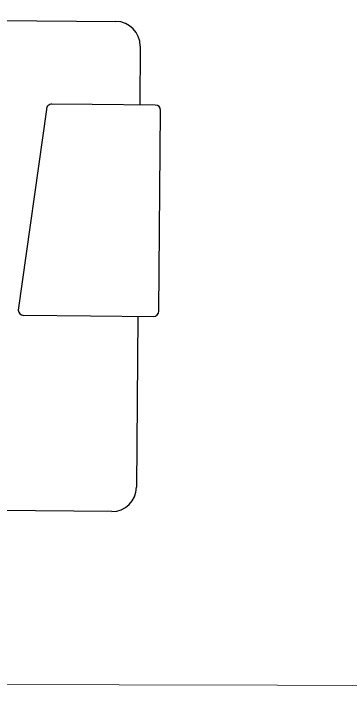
# Model space of a CAD drawing. Header units: inches. Extents: x 164.3 to 247.9, y 15.6 to 56.7.
# Drawn here: x 216.469 to 216.9, y 30.208 to 31.078 of the extents above; entities that cross this region are included whole.
import ezdxf

# ---------------------------------------------------------------- set-up
doc = ezdxf.new("R2010")
doc.units = ezdxf.units.IN
doc.header["$MEASUREMENT"] = 0
doc.layers.get('0').update_dxf_attribs({"lineweight": 0})
doc.layers.add('WALL 1 100', color=250, linetype='Continuous', lineweight=9)

msp = doc.modelspace()

# ---------------------------------------------------------------- linework, layer by layer
at = {"color": 7, "linetype": 'ByBlock', "lineweight": -2}
for p, q in [((215.40707, 31.07816), (216.59981, 31.06815)), ((216.63093, 31.0365), (216.6303, 30.9612)), ((216.56955, 30.96171), (216.51772, 30.96214)), ((216.65029, 30.96103), (216.56955, 30.96171)), ((216.51089, 30.95543), (216.4749, 30.69856)), ((216.65484, 30.69705), (216.657, 30.9542)), ((216.48161, 30.69174), (216.56728, 30.69102)), ((216.56728, 30.69102), (216.64802, 30.69034)), ((216.62803, 30.69051), (216.62619, 30.47152)), ((216.59454, 30.4404), (216.14091, 30.4442))]:
    msp.add_line(p, q, dxfattribs=at)
for centre, radius, start, end in [((216.59954, 31.03677), 0.03139, 359.51934, 89.51934), ((216.51765, 30.95538), 0.00676, 89.45583, 179.58286), ((216.65023, 30.95426), 0.00677, 359.51934, 89.51934), ((216.48167, 30.6985), 0.00677, 179.51934, 269.51934), ((216.64807, 30.69711), 0.00677, 269.51934, 359.51934), ((216.5948, 30.47178), 0.03139, 269.51934, 359.51934)]:
    msp.add_arc(centre, radius, start, end, dxfattribs=at)
at = {"layer": 'WALL 1 100', "color": 0}
msp.add_lwpolyline([(221.88075, 30.20755), (208.28262, 30.23614)], dxfattribs=at)

doc.saveas('drawing.dxf')
